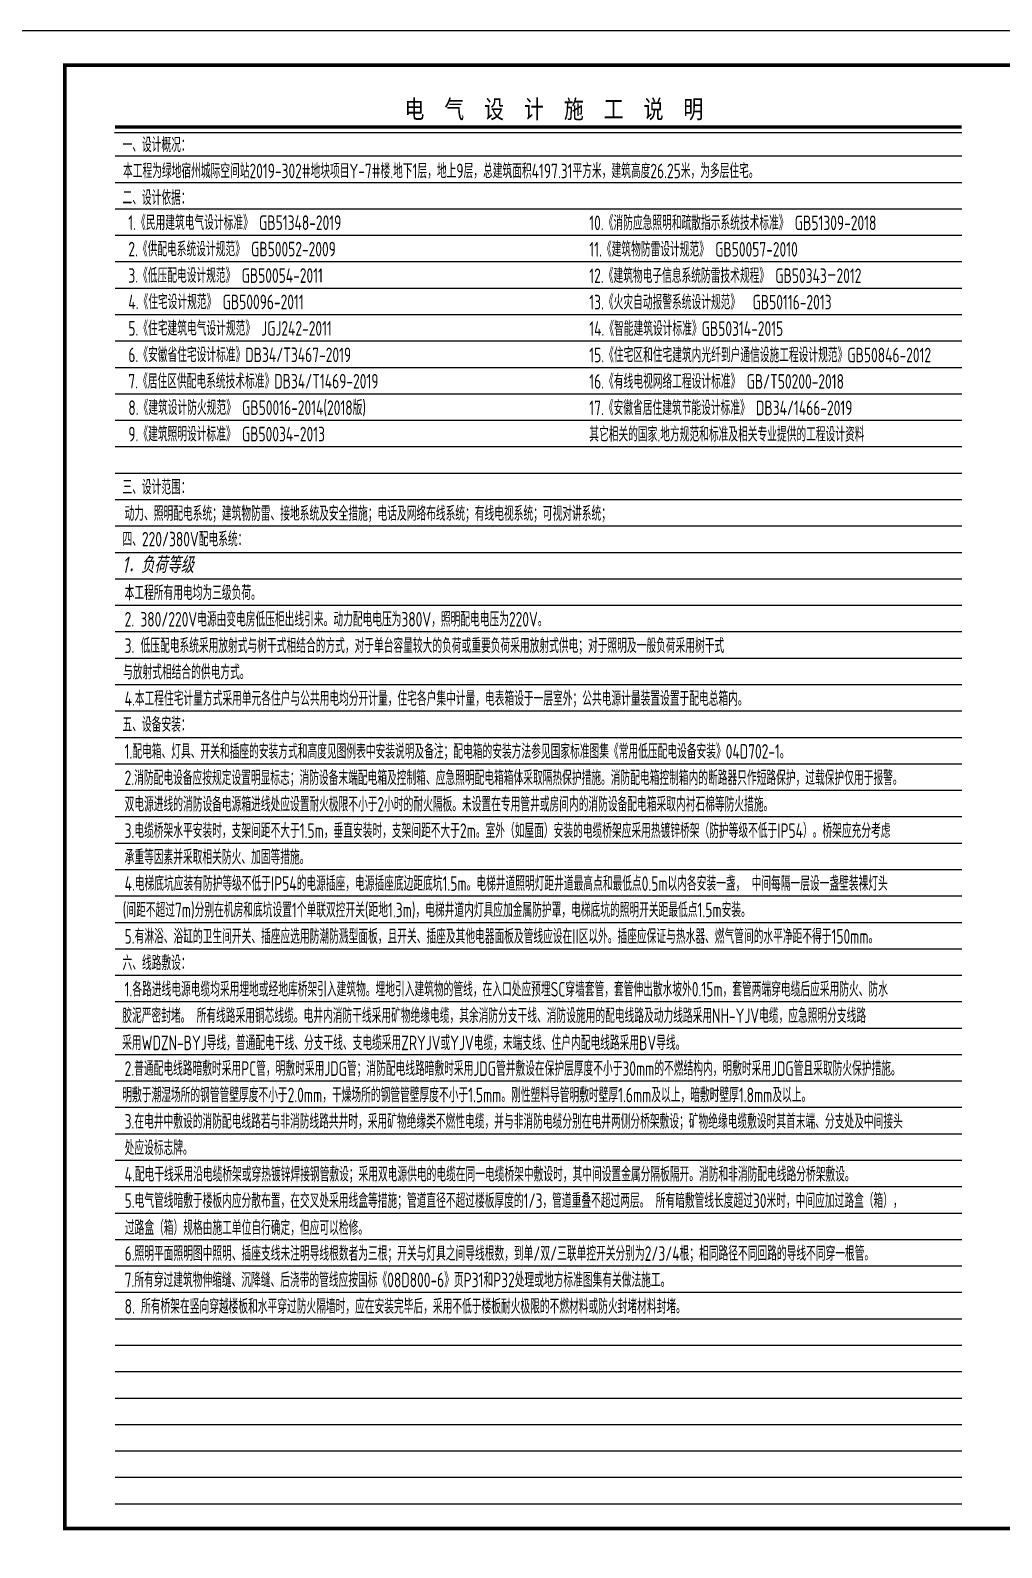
# Model space of a CAD drawing. Extents: x 3002737 to 4077523, y -995787 to -7267.
# Drawn here: x 3418913 to 3445476, y -638912 to -597432 of the extents above; entities that cross this region are included whole.
import ezdxf
from ezdxf.enums import TextEntityAlignment as Align

# ---------------------------------------------------------------- set-up
doc = ezdxf.new("R2010")
doc.units = 0
doc.header["$LTSCALE"] = 1000
doc.header["$MEASUREMENT"] = 0
doc.layers.add('DIM-照明', color=7, linetype='CONTINUOUS')
doc.layers.add('TEL_TEXT', color=7, linetype='CONTINUOUS')
doc.layers.add('图框', color=147, linetype='CONTINUOUS', lineweight=20)
doc.styles.add('FFDI-TEXT', font='gbeitc.shx', dxfattribs={"width": 0.8, "height": 4.5, "bigfont": 'hztxt.shx'})
doc.styles.add('ICDA-STYLE2', font='simhei.ttf', dxfattribs={"width": 0.8})
doc.styles.add('TSSD_Dimension', font='Tssdeng.shx', dxfattribs={"width": 0.7, "bigfont": 'tssdchn.shx'})

msp = doc.modelspace()

# ---------------------------------------------------------------- linework, layer by layer
at = {"layer": 'TEL_TEXT', "color": 0}
for p, q in [((3421215.2, -600227.6), (3444385.6, -600227.6)), ((3421233.5, -600866), (3444385.6, -600866)), ((3421233.5, -600866), (3444385.6, -600866)), ((3421233.5, -601588.4), (3444385.6, -601588.4)), ((3421233.5, -602310.9), (3444385.6, -602310.9)), ((3421233.5, -603033.3), (3444385.6, -603033.3)), ((3421233.5, -603755.8), (3444385.6, -603755.8)), ((3421233.5, -604478.2), (3444385.6, -604478.2)), ((3421233.5, -605200.7), (3444385.6, -605200.7)), ((3421233.5, -605923.1), (3444385.6, -605923.1)), ((3421233.5, -606645.6), (3444385.6, -606645.6)), ((3421233.5, -607368.1), (3444385.6, -607368.1)), ((3421233.5, -608090.5), (3444385.6, -608090.5)), ((3421233.5, -608813), (3444385.6, -608813)), ((3421233.5, -609535.4), (3444385.6, -609535.4)), ((3421233.5, -610257.9), (3444385.6, -610257.9)), ((3421233.5, -610980.3), (3444385.6, -610980.3)), ((3421233.5, -611702.8), (3444385.6, -611702.8)), ((3421233.5, -612425.2), (3444385.6, -612425.2)), ((3421233.5, -613147.7), (3444385.6, -613147.7)), ((3421233.5, -613870.1), (3444385.6, -613870.1)), ((3421233.5, -614592.6), (3444385.6, -614592.6)), ((3421233.5, -615315.1), (3444385.6, -615315.1)), ((3421233.5, -616037.5), (3444385.6, -616037.5)), ((3421233.5, -616760), (3444385.6, -616760)), ((3421233.5, -617482.4), (3444385.6, -617482.4)), ((3421233.5, -618204.9), (3444385.6, -618204.9)), ((3421233.5, -618927.3), (3444385.6, -618927.3)), ((3421233.5, -619649.8), (3444385.6, -619649.8)), ((3421233.5, -620372.2), (3444385.6, -620372.2)), ((3421233.5, -621094.7), (3444385.6, -621094.7)), ((3421233.5, -621817.2), (3444385.6, -621817.2)), ((3421233.5, -622539.6), (3444385.6, -622539.6)), ((3421233.5, -623262.1), (3444385.6, -623262.1)), ((3421233.5, -623984.5), (3444385.6, -623984.5)), ((3421233.5, -624707), (3444385.6, -624707)), ((3421233.5, -625429.4), (3444385.6, -625429.4)), ((3421233.5, -626151.9), (3444385.6, -626151.9)), ((3421233.5, -626874.3), (3444385.6, -626874.3)), ((3421233.5, -627596.8), (3444385.6, -627596.8)), ((3421233.5, -628319.2), (3444385.6, -628319.2)), ((3421233.5, -629041.7), (3444385.6, -629041.7)), ((3421233.5, -629764.2), (3444385.6, -629764.2)), ((3421233.5, -630486.6), (3444385.6, -630486.6)), ((3421233.5, -631209.1), (3444385.6, -631209.1)), ((3421233.5, -631931.5), (3444385.6, -631931.5)), ((3421233.5, -632654), (3444385.6, -632654)), ((3421233.5, -633376.4), (3444385.6, -633376.4)), ((3421233.5, -634098.9), (3444385.6, -634098.9)), ((3421233.5, -634821.3), (3444385.6, -634821.3)), ((3421233.5, -635543.8), (3444385.6, -635543.8)), ((3421233.5, -636266.3), (3444385.6, -636266.3)), ((3421233.5, -636988.7), (3444385.6, -636988.7)), ((3421233.5, -637711.2), (3444385.6, -637711.2))]:
    msp.add_line(p, q, dxfattribs=at)
at = {"layer": 'TEL_TEXT', "color": 0, "const_width": 85}
msp.add_lwpolyline([(3444385.6, -600074.4), (3421229.2, -600074.4)], dxfattribs=at)
at = {"layer": '图框'}
msp.add_lwpolyline([(3417351.8, -597432.4), (3476751.6, -597432.4), (3476751.6, -639386.6), (3417351.8, -639386.6)], close=True, dxfattribs=at)
at = {"layer": '图框', "const_width": 100}
msp.add_lwpolyline([(3419851.8, -638386.6), (3475751.8, -638386.6), (3475751.8, -598386.6), (3419851.8, -598386.6)], close=True, dxfattribs=at)

# ---------------------------------------------------------------- texts
at = {"layer": 'DIM-照明', "color": 7, "linetype": 'Continuous', "style": 'FFDI-TEXT', "width": 0.8}
msp.add_text('1．负荷等级', height=450, dxfattribs=at).set_placement((3421424, -612270.1, 0))
at = {"layer": 'TEL_TEXT', "color": 4, "style": 'ICDA-STYLE2', "width": 0.8}
msp.add_text('电  气  设  计  施  工  说  明', height=500, dxfattribs=at).set_placement((3433230.6, -599836.4), align=Align.CENTER)
at = {"layer": 'TEL_TEXT', "style": 'TSSD_Dimension', "width": 0.7}
for s, p in [('一、设计概况：', (3421433.3, -600762.6)), ('二、设计依据：', (3421433.3, -602207.5)), ('三、设计范围：', (3421433.3, -610120.3)), ('动力、照明配电系统；建筑物防雷、接地系统及安全措施；电话及网络布线系统；有线电视系统；可视对讲系统；', (3421491, -610842.4)), ('四、220/380V配电系统：', (3421433.3, -611542)), ('2. 380/220V电源由变电房低压柜出线引来。动力配电电压为380V，照明配电电压为220V。', (3421491, -613732.2)), ('3. 低压配电系统采用放射式与树干式相结合的方式，对于单台容量较大的负荷或重要负荷采用放射式供电；对于照明及一般负荷采用树干式', (3421491, -614454.7)), ('与放射式相结合的供电方式。', (3421449.3, -615177.1)), ('4.本工程住宅计量方式采用单元各住户与公共用电均分开计量，住宅各户集中计量，电表箱设于一层室外；公共电源计量装置设置于配电总箱内。', (3421491, -615899.6)), ('五、设备安装：', (3421433.3, -616610.5)), ('1.配电箱、灯具、开关和插座的安装方式和高度见图例表中安装说明及备注；配电箱的安装方法参见国家标准图集《常用低压配电设备安装》04D702-1。 ', (3421491, -617344.5)), ('2.消防配电设备应按规定设置明显标志；消防设备末端配电箱及控制箱、应急照明配电箱箱体采取隔热保护措施。消防配电箱控制箱内的断路器只作短路保护，过载保护仅用于报警。', (3421491, -618066.9)), ('双电源进线的消防设备电源箱进线处应设置耐火极限不小于2小时的耐火隔板。未设置在专用管井或房间内的消防设备配电箱采取内衬石棉等防火措施。', (3421491, -618789.4)), ('3.电缆桥架水平安装时，支架间距不大于1.5m，垂直安装时，支架间距不大于2m。室外（如屋面）安装的电缆桥架应采用热镀锌桥架（防护等级不低于IP54）。桥架应充分考虑', (3421491, -619511.9)), ('承重等因素并采取相关防火、加固等措施。', (3421491, -620234.3)), ('4.电梯底坑应装有防护等级不低于IP54的电源插座，电源插座底边距底坑1.5m。电梯井道照明灯距井道最高点和最低点0.5m以内各安装一盏， 中间每隔一层设一盏壁装裸灯头', (3421491, -620956.8)), ('(间距不超过7m)分别在机房和底坑设置1个单联双控开关(距地1.3m)，电梯井道内灯具应加金属防护罩，电梯底坑的照明开关距最低点1.5m安装。', (3421439, -621679.2)), ('5.有淋浴、浴缸的卫生间开关、插座应选用防潮防溅型面板，且开关、插座及其他电器面板及管线应设在II区以外。插座应保证与热水器、燃气管间的水平净距不得于150mm。', (3421491, -622401.7)), ('六、线路敷设：', (3421433.3, -623126.9)), ('1.各路进线电源电缆均采用埋地或经地库桥架引入建筑物。埋地引入建筑物的管线，在入口处应预埋SC穿墙套管，套管伸出散水坡外0.15m，套管两端穿电缆后应采用防火、防水', (3421491, -623846.6)), ('胶泥严密封堵。 所有线路采用铜芯线缆。电井内消防干线采用矿物绝缘电缆，其余消防分支干线、消防设施用的配电线路及动力线路采用NH-YJV电缆，应急照明分支线路', (3421427.4, -624569)), ('采用WDZN-BYJ导线，普通配电干线、分支干线、支电缆采用ZRYJV或YJV电缆，末端支线、住户内配电线路采用BV导线。', (3421423.3, -625311.8)), ('2.普通配电线路暗敷时采用PC管，明敷时采用JDG管；消防配电线路暗敷时采用JDG管并敷设在保护层厚度不小于30mm的不燃结构内，明敷时采用JDG管且采取防火保护措施。', (3421491, -626014)), ('明敷于潮湿场所的钢管管壁厚度不小于2.0mm，干燥场所的钢管管壁厚度不小于1.5mm。刚性塑料导管明敷时壁厚1.6mm及以上，暗敷时壁厚1.8mm及以上。', (3421427.4, -626736.4)), ('3.在电井中敷设的消防配电线路若与非消防线路共井时，采用矿物绝缘类不燃性电缆，并与非消防电缆分别在电井两侧分桥架敷设；矿物绝缘电缆敷设时其首末端、分支处及中间接头', (3421491, -627458.9)), ('处应设标志牌。 ', (3421491, -628181.3)), ('4.配电干线采用沿电缆桥架或穿热镀锌焊接钢管敷设；采用双电源供电的电缆在同一电缆桥架中敷设时，其中间设置金属分隔板隔开。消防和非消防配电线路分桥架敷设。', (3421491, -628903.8)), ('5.电气管线暗敷于楼板内应分散布置，在交叉处采用线盒等措施；管道直径不超过楼板厚度的1/3，管道重叠不超过两层。 所有暗敷管线长度超过30米时，中间应加过路盒（箱），', (3421491, -629626.2)), ('过路盒（箱）规格由施工单位自行确定，但应可以检修。', (3421498.5, -630367.8)), ('6.照明平面照明图中照明、插座支线未注明导线根数者为三根；开关与灯具之间导线根数，到单/双/三联单控开关分别为2/3/4根；相同路径不同回路的导线不同穿一根管。', (3421491, -631071.1)), ('7.所有穿过建筑物伸缩缝、沉降缝、后浇带的管线应按国标《08D800-6》页P31和P32处理或地方标准图集有关做法施工。', (3421491, -631793.6)), ('8. 所有桥架在竖向穿越楼板和水平穿过防火隔墙时，应在安装完毕后，采用不低于楼板耐火极限的不燃材料或防火封堵材料封堵。', (3421491, -632516))]:
    msp.add_text(s, height=400, dxfattribs=at).set_placement(p)
at = {"layer": 'TEL_TEXT', "color": 1, "style": 'TSSD_Dimension', "width": 0.7}
for s, p in [('本工程为绿地宿州城际空间站2019-302#地块项目Y-7#楼.地下1层，地上9层，总建筑面积4197.31平方米，建筑高度26.25米，为多层住宅。', (3421447.7, -601475.9)), ('本工程所有用电均为三级负荷。', (3421491, -613009.8))]:
    msp.add_text(s, height=400, dxfattribs=at).set_placement(p)
at = {"layer": 'TEL_TEXT', "color": 7, "style": 'TSSD_Dimension', "width": 0.7}
for s, p in [('1.《民用建筑电气设计标准》 GB51348-2019', (3421592.8, -602890.4)), ('10.《消防应急照明和疏散指示系统技术标准》 GB51309-2018', (3434198.3, -602895.8)), ('2.《供配电系统设计规范》 GB50052-2009', (3421592.8, -603612.8)), ('11.《建筑物防雷设计规范》 GB50057-2010', (3434198.3, -603618.3)), ('3.《低压配电设计规范》 GB50054-2011', (3421592.8, -604335.3)), ('12.《建筑物电子信息系统防雷技术规程》 GB50343－2012', (3434198.3, -604340.7)), ('4.《住宅设计规范》 GB50096-2011', (3421592.8, -605057.8)), ('13.《火灾自动报警系统设计规范》  GB50116-2013', (3434198.3, -605063.2)), ('5.《住宅建筑电气设计规范》 JGJ242-2011  ', (3421592.8, -605780.2)), ('14.《智能建筑设计标准》GB50314-2015 ', (3434198.3, -605785.6)), ('6.《安徽省住宅设计标准》DB34/T3467-2019', (3421592.8, -606502.7)), ('15.《住宅区和住宅建筑内光纤到户通信设施工程设计规范》GB50846-2012', (3434198.3, -606508.1)), ('7.《居住区供配电系统技术标准》DB34/T1469-2019', (3421592.8, -607225.1)), ('16.《有线电视网络工程设计标准》 GB/T50200-2018', (3434198.3, -607230.5)), ('8.《建筑设计防火规范》 GB50016-2014(2018版)', (3421592.8, -607947.6)), ('17.《安徽省居住建筑节能设计标准》 DB34/1466-2019', (3434198.3, -607953)), ('9.《建筑照明设计标准》 GB50034-2013', (3421592.8, -608670)), ('其它相关的国家.地方规范和标准及相关专业提供的工程设计资料', (3434198.3, -608675.4))]:
    msp.add_text(s, height=400, dxfattribs=at).set_placement(p)

doc.saveas('drawing.dxf')
